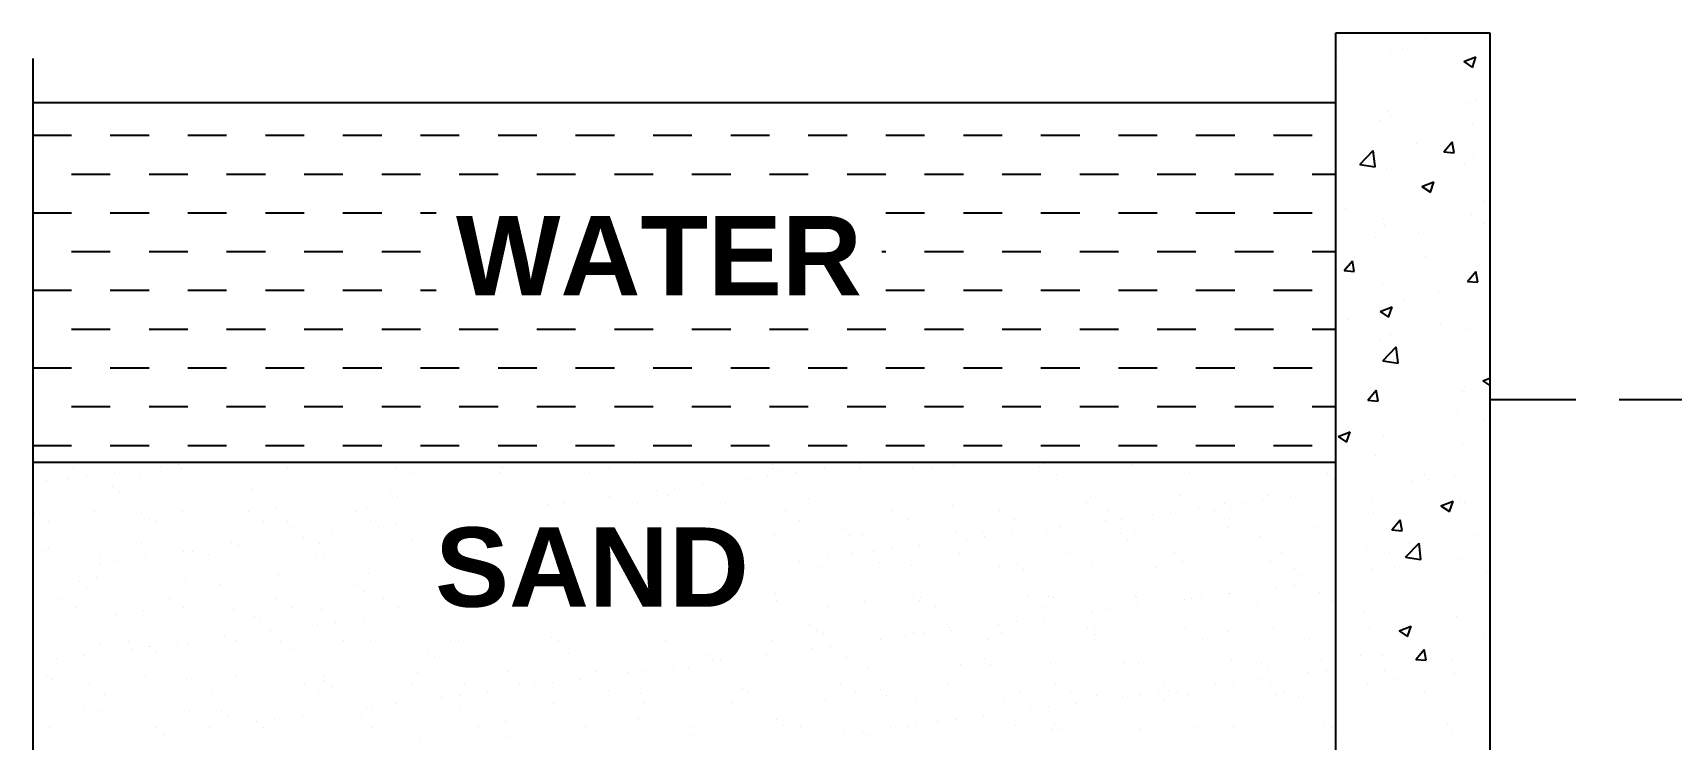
# Model space of a CAD drawing. Header units: metres. Extents: x 0 to 602, y 0 to 196.
# Drawn here: x 427.163 to 431.917, y 79.748 to 81.798 of the extents above; entities that cross this region are included whole.
import ezdxf

# ---------------------------------------------------------------- set-up
doc = ezdxf.new("R2010")
doc.units = ezdxf.units.M
doc.header["$MEASUREMENT"] = 0
doc.linetypes.add('HIDDEN', pattern=[0.375, 0.25, -0.125])
doc.styles.add('style BOLD', font='arialbd.ttf')

msp = doc.modelspace()

# ---------------------------------------------------------------- linework, layer by layer
at = {"linetype": 'Continuous'}
for p, q in [((430.9438, 77.9003), (430.9438, 81.7978)), ((430.9438, 81.7978), (431.3903, 81.7978)), ((431.204, 81.7817), (431.204, 81.7817)), ((431.3544, 81.769), (431.3544, 81.769)), ((431.3903, 81.7978), (431.3903, 77.9003)), ((427.1628, 81.7234), (427.1628, 77.9003)), ((430.949, 81.7274), (430.949, 81.7274)), ((431.1018, 81.737), (431.1018, 81.737)), ((431.1384, 81.7524), (431.1384, 81.7524)), ((431.315, 81.7141), (431.35, 81.7275)), ((431.3398, 81.6973), (431.35, 81.7275)), ((431.315, 81.7141), (431.3398, 81.6973)), ((427.1628, 81.5953), (430.9438, 81.5953)), ((431.3226, 81.5967), (431.3226, 81.5967)), ((431.3483, 81.6026), (431.3483, 81.6026)), ((431.0069, 81.5552), (431.0069, 81.5552)), ((431.0724, 81.543), (431.0724, 81.543)), ((431.0958, 81.5706), (431.0958, 81.5706)), ((431.1033, 81.5567), (431.1033, 81.5567)), ((431.3394, 81.5317), (431.3394, 81.5317)), ((427.1628, 81.5003), (427.2753, 81.5003)), ((427.3878, 81.5003), (427.5003, 81.5003)), ((427.6128, 81.5003), (427.7253, 81.5003)), ((427.8378, 81.5003), (427.9503, 81.5003)), ((428.0628, 81.5003), (428.1753, 81.5003)), ((428.2878, 81.5003), (428.4003, 81.5003)), ((428.5128, 81.5003), (428.6253, 81.5003)), ((428.7378, 81.5003), (428.8503, 81.5003)), ((428.9628, 81.5003), (429.0753, 81.5003)), ((429.1878, 81.5003), (429.3003, 81.5003)), ((429.4128, 81.5003), (429.5253, 81.5003)), ((429.6378, 81.5003), (429.7503, 81.5003)), ((429.8628, 81.5003), (429.9753, 81.5003)), ((430.0878, 81.5003), (430.2003, 81.5003)), ((430.3128, 81.5003), (430.4253, 81.5003)), ((430.5378, 81.5003), (430.6503, 81.5003)), ((430.7628, 81.5003), (430.8753, 81.5003)), ((431.2565, 81.4523), (431.2806, 81.4811)), ((431.2864, 81.4497), (431.2806, 81.4811)), ((431.0133, 81.4154), (431.0523, 81.456)), ((431.0578, 81.4085), (431.0523, 81.456)), ((431.1779, 81.4758), (431.1779, 81.4758)), ((431.2565, 81.4523), (431.2864, 81.4497)), ((431.3422, 81.4361), (431.3422, 81.4361)), ((427.1628, 81.3878), (427.1628, 81.3878)), ((427.2753, 81.3878), (427.3878, 81.3878)), ((427.5003, 81.3878), (427.6128, 81.3878)), ((427.7253, 81.3878), (427.8378, 81.3878)), ((427.9503, 81.3878), (428.0628, 81.3878)), ((428.1753, 81.3878), (428.2878, 81.3878)), ((428.4003, 81.3878), (428.5128, 81.3878)), ((428.6253, 81.3878), (428.7378, 81.3878)), ((428.8503, 81.3878), (428.9628, 81.3878)), ((429.0753, 81.3878), (429.1878, 81.3878)), ((429.3003, 81.3878), (429.4128, 81.3878)), ((429.5253, 81.3878), (429.6378, 81.3878)), ((429.7503, 81.3878), (429.8628, 81.3878)), ((429.9753, 81.3878), (430.0878, 81.3878)), ((430.2003, 81.3878), (430.3128, 81.3878)), ((430.4253, 81.3878), (430.5378, 81.3878)), ((430.6503, 81.3878), (430.7628, 81.3878)), ((430.8753, 81.3878), (430.9438, 81.3878)), ((431.0133, 81.4154), (431.0578, 81.4085)), ((431.0897, 81.4041), (431.0897, 81.4041)), ((431.1911, 81.3995), (431.1911, 81.3995)), ((431.3163, 81.416), (431.3163, 81.416)), ((431.1933, 81.3515), (431.2283, 81.3649)), ((431.1933, 81.3515), (431.2182, 81.3347)), ((431.2182, 81.3347), (431.2283, 81.3649)), ((431.3743, 81.3084), (431.3743, 81.3084)), ((427.1628, 81.2753), (427.2753, 81.2753)), ((427.3878, 81.2753), (427.5003, 81.2753)), ((427.6128, 81.2753), (427.7253, 81.2753)), ((427.8378, 81.2753), (427.9503, 81.2753)), ((428.0628, 81.2753), (428.1753, 81.2753)), ((428.2878, 81.2753), (428.3331, 81.2753)), ((429.6378, 81.2753), (429.7503, 81.2753)), ((429.8628, 81.2753), (429.9753, 81.2753)), ((430.0878, 81.2753), (430.2003, 81.2753)), ((430.3128, 81.2753), (430.4253, 81.2753)), ((430.5378, 81.2753), (430.6503, 81.2753)), ((430.7628, 81.2753), (430.8753, 81.2753)), ((430.973, 81.2889), (430.973, 81.2889)), ((431.0827, 81.2583), (431.0827, 81.2583)), ((431.2399, 81.2776), (431.2399, 81.2776)), ((431.3361, 81.2697), (431.3361, 81.2697)), ((431.3741, 81.2437), (431.3741, 81.2437)), ((431.0596, 81.2023), (431.0596, 81.2023)), ((431.0836, 81.2377), (431.0836, 81.2377)), ((431.1847, 81.2188), (431.1847, 81.2188)), ((427.2753, 81.1628), (427.3878, 81.1628)), ((427.5003, 81.1628), (427.6128, 81.1628)), ((427.7253, 81.1628), (427.8378, 81.1628)), ((427.9503, 81.1628), (428.0628, 81.1628)), ((428.1753, 81.1628), (428.2878, 81.1628)), ((429.626, 81.1628), (429.6378, 81.1628)), ((429.7503, 81.1628), (429.8628, 81.1628)), ((429.9753, 81.1628), (430.0878, 81.1628)), ((430.2003, 81.1628), (430.3128, 81.1628)), ((430.4253, 81.1628), (430.5378, 81.1628)), ((430.6503, 81.1628), (430.7628, 81.1628)), ((430.8753, 81.1628), (430.9438, 81.1628)), ((431.2025, 81.1485), (431.2025, 81.1485)), ((430.9673, 81.1076), (430.9914, 81.1363)), ((430.9673, 81.1076), (430.9971, 81.105)), ((430.9971, 81.105), (430.9914, 81.1363)), ((431.3259, 81.0762), (431.35, 81.105)), ((431.3301, 81.1032), (431.3301, 81.1032)), ((431.3558, 81.0736), (431.35, 81.105)), ((431.0775, 81.0712), (431.0775, 81.0712)), ((431.3259, 81.0762), (431.3558, 81.0736)), ((427.1628, 81.0503), (427.2753, 81.0503)), ((427.3878, 81.0503), (427.5003, 81.0503)), ((427.6128, 81.0503), (427.7253, 81.0503)), ((427.8378, 81.0503), (427.9503, 81.0503)), ((428.0628, 81.0503), (428.1753, 81.0503)), ((428.2878, 81.0503), (428.3331, 81.0503)), ((429.6378, 81.0503), (429.7503, 81.0503)), ((429.8628, 81.0503), (429.9753, 81.0503)), ((430.0878, 81.0503), (430.2003, 81.0503)), ((430.3128, 81.0503), (430.4253, 81.0503)), ((430.5378, 81.0503), (430.6503, 81.0503)), ((430.7628, 81.0503), (430.8753, 81.0503)), ((431.0532, 81.0216), (431.0532, 81.0216)), ((431.1425, 81.0221), (431.1425, 81.0221)), ((431.2426, 81.0465), (431.2426, 81.0465)), ((430.981, 80.9662), (430.981, 80.9662)), ((431.0717, 80.9889), (431.1067, 81.0024)), ((431.0717, 80.9889), (431.0965, 80.9722)), ((431.0965, 80.9722), (431.1067, 81.0024)), ((427.1628, 80.9378), (427.1628, 80.9378)), ((427.2753, 80.9378), (427.3878, 80.9378)), ((427.5003, 80.9378), (427.6128, 80.9378)), ((427.7253, 80.9378), (427.8378, 80.9378)), ((427.9503, 80.9378), (428.0628, 80.9378)), ((428.1753, 80.9378), (428.2878, 80.9378)), ((428.4003, 80.9378), (428.5128, 80.9378)), ((428.6253, 80.9378), (428.7378, 80.9378)), ((428.8503, 80.9378), (428.9628, 80.9378)), ((429.0753, 80.9378), (429.1878, 80.9378)), ((429.3003, 80.9378), (429.4128, 80.9378)), ((429.5253, 80.9378), (429.6378, 80.9378)), ((429.7503, 80.9378), (429.8628, 80.9378)), ((429.9753, 80.9378), (430.0878, 80.9378)), ((430.2003, 80.9378), (430.3128, 80.9378)), ((430.4253, 80.9378), (430.5378, 80.9378)), ((430.6503, 80.9378), (430.7628, 80.9378)), ((430.8753, 80.9378), (430.9438, 80.9378)), ((431.1019, 80.9235), (431.1019, 80.9235)), ((431.2479, 80.9549), (431.2479, 80.9549)), ((431.324, 80.9368), (431.324, 80.9368)), ((431.0714, 80.9048), (431.0714, 80.9048)), ((431.0796, 80.8456), (431.1186, 80.8861)), ((431.1241, 80.8387), (431.1186, 80.8861)), ((427.1628, 80.8253), (427.2753, 80.8253)), ((427.3878, 80.8253), (427.5003, 80.8253)), ((427.6128, 80.8253), (427.7253, 80.8253)), ((427.8378, 80.8253), (427.9503, 80.8253)), ((428.0628, 80.8253), (428.1753, 80.8253)), ((428.2878, 80.8253), (428.4003, 80.8253)), ((428.5128, 80.8253), (428.6253, 80.8253)), ((428.7378, 80.8253), (428.8503, 80.8253)), ((428.9628, 80.8253), (429.0753, 80.8253)), ((429.1878, 80.8253), (429.3003, 80.8253)), ((429.4128, 80.8253), (429.5253, 80.8253)), ((429.6378, 80.8253), (429.7503, 80.8253)), ((429.8628, 80.8253), (429.9753, 80.8253)), ((430.0878, 80.8253), (430.2003, 80.8253)), ((430.3128, 80.8253), (430.4253, 80.8253)), ((430.5378, 80.8253), (430.6503, 80.8253)), ((430.7628, 80.8253), (430.8753, 80.8253)), ((431.0796, 80.8456), (431.1241, 80.8387)), ((431.111, 80.8493), (431.111, 80.8493)), ((431.043, 80.7679), (431.043, 80.7679)), ((431.3179, 80.7704), (431.3179, 80.7704)), ((431.3701, 80.7876), (431.3903, 80.7954)), ((431.3701, 80.7876), (431.3903, 80.774)), ((431.0366, 80.7315), (431.0607, 80.7602)), ((431.0366, 80.7315), (431.0665, 80.7289)), ((431.0665, 80.7289), (431.0607, 80.7602)), ((431.0654, 80.7383), (431.0654, 80.7383)), ((431.3099, 80.7566), (431.3099, 80.7566)), ((427.2753, 80.7128), (427.3878, 80.7128)), ((427.5003, 80.7128), (427.6128, 80.7128)), ((427.7253, 80.7128), (427.8378, 80.7128)), ((427.9503, 80.7128), (428.0628, 80.7128)), ((428.1753, 80.7128), (428.2878, 80.7128)), ((428.4003, 80.7128), (428.5128, 80.7128)), ((428.6253, 80.7128), (428.7378, 80.7128)), ((428.8503, 80.7128), (428.9628, 80.7128)), ((429.0753, 80.7128), (429.1878, 80.7128)), ((429.3003, 80.7128), (429.4128, 80.7128)), ((429.5253, 80.7128), (429.6378, 80.7128)), ((429.7503, 80.7128), (429.8628, 80.7128)), ((429.9753, 80.7128), (430.0878, 80.7128)), ((430.2003, 80.7128), (430.3128, 80.7128)), ((430.4253, 80.7128), (430.5378, 80.7128)), ((430.6503, 80.7128), (430.7628, 80.7128)), ((430.8753, 80.7128), (430.9438, 80.7128)), ((431.2953, 80.6937), (431.2953, 80.6937)), ((431.3728, 80.6752), (431.3728, 80.6752)), ((430.95, 80.6264), (430.985, 80.6398)), ((430.95, 80.6264), (430.9749, 80.6096)), ((430.9749, 80.6096), (430.985, 80.6398)), ((430.9795, 80.6521), (430.9795, 80.6521)), ((431.0812, 80.6252), (431.0812, 80.6252)), ((427.1628, 80.6003), (427.2753, 80.6003)), ((427.3878, 80.6003), (427.5003, 80.6003)), ((427.6128, 80.6003), (427.7253, 80.6003)), ((427.8378, 80.6003), (427.9503, 80.6003)), ((428.0628, 80.6003), (428.1753, 80.6003)), ((428.2878, 80.6003), (428.4003, 80.6003)), ((428.5128, 80.6003), (428.6253, 80.6003)), ((428.7378, 80.6003), (428.8503, 80.6003)), ((428.9628, 80.6003), (429.0753, 80.6003)), ((429.1878, 80.6003), (429.3003, 80.6003)), ((429.4128, 80.6003), (429.5253, 80.6003)), ((429.6378, 80.6003), (429.7503, 80.6003)), ((429.8628, 80.6003), (429.9753, 80.6003)), ((430.0878, 80.6003), (430.2003, 80.6003)), ((430.3128, 80.6003), (430.4253, 80.6003)), ((430.5378, 80.6003), (430.6503, 80.6003)), ((430.7628, 80.6003), (430.8753, 80.6003)), ((431.3118, 80.6039), (431.3118, 80.6039)), ((427.1628, 80.5515), (430.9438, 80.5515)), ((427.2796, 80.5329), (427.2796, 80.5329)), ((427.5346, 80.5384), (427.5346, 80.5384)), ((427.5867, 80.5453), (427.5867, 80.5453)), ((427.5911, 80.5335), (427.5911, 80.5335)), ((427.7141, 80.5515), (427.7141, 80.5515)), ((427.9025, 80.5341), (427.9025, 80.5341)), ((428.2139, 80.5346), (428.2139, 80.5346)), ((428.5203, 80.5392), (428.5203, 80.5392)), ((428.5253, 80.5352), (428.5253, 80.5352)), ((428.8367, 80.5358), (428.8367, 80.5358)), ((428.9079, 80.5472), (428.9079, 80.5472)), ((429.0469, 80.5311), (429.0469, 80.5311)), ((429.1481, 80.5363), (429.1481, 80.5363)), ((429.3081, 80.5438), (429.3081, 80.5438)), ((429.3087, 80.5345), (429.3087, 80.5345)), ((429.4595, 80.5369), (429.4595, 80.5369)), ((429.5111, 80.5397), (429.5111, 80.5397)), ((429.5631, 80.5466), (429.5631, 80.5466)), ((429.5645, 80.5332), (429.5645, 80.5332)), ((429.7141, 80.535), (429.7141, 80.535)), ((429.771, 80.5375), (429.771, 80.5375)), ((429.8346, 80.543), (429.8346, 80.543)), ((430.0824, 80.538), (430.0824, 80.538)), ((430.0963, 80.5463), (430.0963, 80.5463)), ((430.1143, 80.5315), (430.1143, 80.5315)), ((430.3521, 80.5451), (430.3521, 80.5451)), ((430.3938, 80.5386), (430.3938, 80.5386)), ((430.7052, 80.5392), (430.7052, 80.5392)), ((431.0593, 80.5719), (431.0593, 80.5719)), ((427.2015, 80.4977), (427.2015, 80.4977)), ((427.2655, 80.503), (427.2655, 80.503)), ((427.3175, 80.5098), (427.3175, 80.5098)), ((427.3988, 80.5205), (427.3988, 80.5205)), ((427.4716, 80.5074), (427.4716, 80.5074)), ((427.7334, 80.5108), (427.7334, 80.5108)), ((427.9892, 80.5096), (427.9892, 80.5096)), ((428.2593, 80.5193), (428.2593, 80.5193)), ((428.521, 80.5226), (428.521, 80.5226)), ((428.7768, 80.5214), (428.7768, 80.5214)), ((429.1061, 80.4864), (429.1061, 80.4864)), ((429.2419, 80.5043), (429.2419, 80.5043)), ((429.294, 80.5111), (429.294, 80.5111)), ((429.3265, 80.5269), (429.3265, 80.5269)), ((429.3753, 80.5218), (429.3753, 80.5218)), ((430.1327, 80.5146), (430.1327, 80.5146)), ((430.5203, 80.5227), (430.5203, 80.5227)), ((430.9204, 80.5192), (430.9204, 80.5192)), ((430.9389, 80.5024), (430.9389, 80.5024)), ((430.9457, 80.5124), (430.9457, 80.5124)), ((431.1637, 80.4965), (431.1637, 80.4965)), ((431.201, 80.5154), (431.201, 80.5154)), ((431.2126, 80.5012), (431.2126, 80.5012)), ((431.2889, 80.513), (431.2889, 80.513)), ((427.3951, 80.4806), (427.3951, 80.4806)), ((427.4135, 80.4637), (427.4135, 80.4637)), ((427.8011, 80.4718), (427.8011, 80.4718)), ((428.2013, 80.4683), (428.2013, 80.4683)), ((428.2197, 80.4514), (428.2197, 80.4514)), ((428.6073, 80.4595), (428.6073, 80.4595)), ((428.7556, 80.4402), (428.7556, 80.4402)), ((428.8369, 80.451), (428.8369, 80.451)), ((428.9727, 80.4688), (428.9727, 80.4688)), ((429.0075, 80.456), (429.0075, 80.456)), ((429.0248, 80.4757), (429.0248, 80.4757)), ((429.0259, 80.4391), (429.0259, 80.4391)), ((429.4135, 80.4472), (429.4135, 80.4472)), ((429.4439, 80.4407), (429.4439, 80.4407)), ((429.7056, 80.4441), (429.7056, 80.4441)), ((429.8136, 80.4438), (429.8136, 80.4438)), ((429.9615, 80.4428), (429.9615, 80.4428)), ((430.2315, 80.4526), (430.2315, 80.4526)), ((430.4933, 80.4559), (430.4933, 80.4559)), ((430.732, 80.4415), (430.732, 80.4415)), ((430.7491, 80.4547), (430.7491, 80.4547)), ((430.8133, 80.4522), (430.8133, 80.4522)), ((431.0511, 80.4453), (431.0511, 80.4453)), ((431.2484, 80.425), (431.2835, 80.4385)), ((431.2733, 80.4083), (431.2835, 80.4385)), ((431.3057, 80.4375), (431.3057, 80.4375)), ((427.1664, 80.4061), (427.1664, 80.4061)), ((427.3427, 80.4085), (427.3427, 80.4085)), ((427.4778, 80.4067), (427.4778, 80.4067)), ((427.5985, 80.4073), (427.5985, 80.4073)), ((427.7893, 80.4072), (427.7893, 80.4072)), ((427.8686, 80.417), (427.8686, 80.417)), ((428.1007, 80.4078), (428.1007, 80.4078)), ((428.1303, 80.4204), (428.1303, 80.4204)), ((428.6562, 80.4289), (428.6562, 80.4289)), ((428.7036, 80.4334), (428.7036, 80.4334)), ((428.918, 80.4322), (428.918, 80.4322)), ((429.1738, 80.431), (429.1738, 80.431)), ((429.3463, 80.4101), (429.3463, 80.4101)), ((429.6577, 80.4106), (429.6577, 80.4106)), ((429.8321, 80.4269), (429.8321, 80.4269)), ((429.9691, 80.4112), (429.9691, 80.4112)), ((430.2197, 80.4349), (430.2197, 80.4349)), ((430.2806, 80.4118), (430.2806, 80.4118)), ((430.4108, 80.3992), (430.4108, 80.3992)), ((430.4629, 80.4061), (430.4629, 80.4061)), ((430.5442, 80.4168), (430.5442, 80.4168)), ((430.592, 80.4123), (430.592, 80.4123)), ((430.6198, 80.4315), (430.6198, 80.4315)), ((430.6383, 80.4146), (430.6383, 80.4146)), ((430.68, 80.4347), (430.68, 80.4347)), ((430.9034, 80.4129), (430.9034, 80.4129)), ((431.0532, 80.4054), (431.0532, 80.4054)), ((431.2484, 80.425), (431.2733, 80.4083)), ((431.318, 80.434), (431.318, 80.434)), ((427.2086, 80.3793), (427.2086, 80.3793)), ((427.5005, 80.384), (427.5005, 80.384)), ((427.52, 80.3798), (427.52, 80.3798)), ((427.8314, 80.3804), (427.8314, 80.3804)), ((427.9007, 80.3806), (427.9007, 80.3806)), ((427.9191, 80.3637), (427.9191, 80.3637)), ((428.0294, 80.3446), (428.0294, 80.3446)), ((428.1428, 80.3809), (428.1428, 80.3809)), ((428.1652, 80.3625), (428.1652, 80.3625)), ((428.2173, 80.3694), (428.2173, 80.3694)), ((429.315, 80.3418), (429.315, 80.3418)), ((429.3885, 80.3832), (429.3885, 80.3832)), ((429.513, 80.356), (429.513, 80.356)), ((429.5708, 80.3406), (429.5708, 80.3406)), ((429.6999, 80.3838), (429.6999, 80.3838)), ((429.8409, 80.3503), (429.8409, 80.3503)), ((429.9191, 80.3472), (429.9191, 80.3472)), ((430.0058, 80.3459), (430.0058, 80.3459)), ((430.0113, 80.3843), (430.0113, 80.3843)), ((430.1026, 80.3536), (430.1026, 80.3536)), ((430.1416, 80.3638), (430.1416, 80.3638)), ((430.1937, 80.3707), (430.1937, 80.3707)), ((430.275, 80.3814), (430.275, 80.3814)), ((430.3192, 80.3437), (430.3192, 80.3437)), ((430.3227, 80.3849), (430.3227, 80.3849)), ((430.3584, 80.3524), (430.3584, 80.3524)), ((430.6285, 80.3621), (430.6285, 80.3621)), ((430.6341, 80.3855), (430.6341, 80.3855)), ((430.8903, 80.3655), (430.8903, 80.3655)), ((431.106, 80.3554), (431.1301, 80.3841)), ((431.106, 80.3554), (431.1359, 80.3528)), ((431.1359, 80.3528), (431.1301, 80.3841)), ((431.3467, 80.3407), (431.3467, 80.3407)), ((427.1999, 80.2962), (427.1999, 80.2962)), ((427.2078, 80.305), (427.2078, 80.305)), ((427.4779, 80.3148), (427.4779, 80.3148)), ((427.6, 80.2928), (427.6, 80.2928)), ((427.6789, 80.2985), (427.6789, 80.2985)), ((427.7397, 80.3181), (427.7397, 80.3181)), ((427.7602, 80.3092), (427.7602, 80.3092)), ((427.896, 80.3271), (427.896, 80.3271)), ((427.9481, 80.3339), (427.9481, 80.3339)), ((427.9955, 80.3169), (427.9955, 80.3169)), ((428.2656, 80.3266), (428.2656, 80.3266)), ((429.5315, 80.3391), (429.5315, 80.3391)), ((429.6033, 80.2929), (429.6033, 80.2929)), ((429.6553, 80.2998), (429.6553, 80.2998)), ((429.7366, 80.3105), (429.7366, 80.3105)), ((429.8725, 80.3284), (429.8725, 80.3284)), ((429.9245, 80.3352), (429.9245, 80.3352)), ((430.3377, 80.3268), (430.3377, 80.3268)), ((430.7253, 80.3349), (430.7253, 80.3349)), ((431.0322, 80.2993), (431.0322, 80.2993)), ((431.1459, 80.2757), (431.1849, 80.3163)), ((431.1574, 80.3158), (431.1574, 80.3158)), ((431.1904, 80.2688), (431.1849, 80.3163)), ((427.3577, 80.2562), (427.3577, 80.2562)), ((427.3604, 80.2825), (427.3604, 80.2825)), ((427.4097, 80.2631), (427.4097, 80.2631)), ((427.491, 80.2738), (427.491, 80.2738)), ((427.6185, 80.2759), (427.6185, 80.2759)), ((427.6268, 80.2916), (427.6268, 80.2916)), ((427.6718, 80.2831), (427.6718, 80.2831)), ((427.9832, 80.2837), (427.9832, 80.2837)), ((428.0061, 80.2839), (428.0061, 80.2839)), ((429.3341, 80.2575), (429.3341, 80.2575)), ((429.3862, 80.2643), (429.3862, 80.2643)), ((429.4502, 80.248), (429.4502, 80.248)), ((429.4675, 80.275), (429.4675, 80.275)), ((429.5403, 80.2865), (429.5403, 80.2865)), ((429.6185, 80.2594), (429.6185, 80.2594)), ((429.7119, 80.2514), (429.7119, 80.2514)), ((429.8517, 80.2871), (429.8517, 80.2871)), ((429.9678, 80.2501), (429.9678, 80.2501)), ((430.0186, 80.2559), (430.0186, 80.2559)), ((430.1631, 80.2876), (430.1631, 80.2876)), ((430.2378, 80.2599), (430.2378, 80.2599)), ((430.4246, 80.2471), (430.4246, 80.2471)), ((430.4745, 80.2882), (430.4745, 80.2882)), ((430.4996, 80.2632), (430.4996, 80.2632)), ((430.7554, 80.262), (430.7554, 80.262)), ((430.786, 80.2888), (430.786, 80.2888)), ((431.1004, 80.2904), (431.1004, 80.2904)), ((431.1131, 80.247), (431.1131, 80.247)), ((431.1459, 80.2757), (431.1904, 80.2688)), ((431.2997, 80.271), (431.2997, 80.271)), ((427.2218, 80.2383), (427.2218, 80.2383)), ((427.2994, 80.205), (427.2994, 80.205)), ((427.349, 80.2158), (427.349, 80.2158)), ((427.6048, 80.2146), (427.6048, 80.2146)), ((427.8749, 80.2243), (427.8749, 80.2243)), ((428.1366, 80.2277), (428.1366, 80.2277)), ((430.037, 80.2391), (430.037, 80.2391)), ((430.8248, 80.2437), (430.8248, 80.2437)), ((430.8432, 80.2268), (430.8432, 80.2268)), ((430.9055, 80.2055), (430.9055, 80.2055)), ((431.0471, 80.239), (431.0471, 80.239)), ((431.38, 80.2357), (431.38, 80.2357)), ((427.2472, 80.1557), (427.2472, 80.1557)), ((427.3179, 80.1881), (427.3179, 80.1881)), ((427.5586, 80.1563), (427.5586, 80.1563)), ((427.7055, 80.1962), (427.7055, 80.1962)), ((427.87, 80.1568), (427.87, 80.1568)), ((428.1056, 80.1927), (428.1056, 80.1927)), ((428.124, 80.1758), (428.124, 80.1758)), ((428.1814, 80.1574), (428.1814, 80.1574)), ((429.3178, 80.1716), (429.3178, 80.1716)), ((429.4271, 80.1597), (429.4271, 80.1597)), ((429.718, 80.1682), (429.718, 80.1682)), ((429.7364, 80.1513), (429.7364, 80.1513)), ((429.7385, 80.1602), (429.7385, 80.1602)), ((429.8472, 80.1576), (429.8472, 80.1576)), ((430.0499, 80.1608), (430.0499, 80.1608)), ((430.1089, 80.161), (430.1089, 80.161)), ((430.124, 80.1593), (430.124, 80.1593)), ((430.3613, 80.1614), (430.3613, 80.1614)), ((430.3647, 80.1597), (430.3647, 80.1597)), ((430.503, 80.1525), (430.503, 80.1525)), ((430.5242, 80.1559), (430.5242, 80.1559)), ((430.5551, 80.1593), (430.5551, 80.1593)), ((430.6348, 80.1695), (430.6348, 80.1695)), ((430.6364, 80.17), (430.6364, 80.17)), ((430.6727, 80.1619), (430.6727, 80.1619)), ((430.7722, 80.1879), (430.7722, 80.1879)), ((430.8242, 80.1948), (430.8242, 80.1948)), ((430.8966, 80.1728), (430.8966, 80.1728)), ((427.2141, 80.1124), (427.2141, 80.1124)), ((427.2894, 80.1288), (427.2894, 80.1288)), ((427.4049, 80.1084), (427.4049, 80.1084)), ((427.4842, 80.1221), (427.4842, 80.1221)), ((427.6008, 80.1294), (427.6008, 80.1294)), ((427.746, 80.1254), (427.746, 80.1254)), ((427.805, 80.105), (427.805, 80.105)), ((427.9122, 80.13), (427.9122, 80.13)), ((428.0018, 80.1242), (428.0018, 80.1242)), ((428.2236, 80.1305), (428.2236, 80.1305)), ((428.2574, 80.1157), (428.2574, 80.1157)), ((429.3213, 80.1491), (429.3213, 80.1491)), ((429.4693, 80.1328), (429.4693, 80.1328)), ((429.5771, 80.1479), (429.5771, 80.1479)), ((429.7807, 80.1334), (429.7807, 80.1334)), ((430.0921, 80.1339), (430.0921, 80.1339)), ((430.2338, 80.117), (430.2338, 80.117)), ((430.2859, 80.1239), (430.2859, 80.1239)), ((430.3672, 80.1346), (430.3672, 80.1346)), ((430.4035, 80.1345), (430.4035, 80.1345)), ((430.5426, 80.139), (430.5426, 80.139)), ((430.7149, 80.1351), (430.7149, 80.1351)), ((430.9302, 80.1471), (430.9302, 80.1471)), ((431.0258, 80.1185), (431.0258, 80.1185)), ((431.2152, 80.1435), (431.2152, 80.1435)), ((431.2936, 80.1046), (431.2936, 80.1046)), ((427.8234, 80.0881), (427.8234, 80.0881)), ((427.8524, 80.0624), (427.8524, 80.0624)), ((427.9882, 80.0803), (427.9882, 80.0803)), ((428.0403, 80.0872), (428.0403, 80.0872)), ((428.1216, 80.0979), (428.1216, 80.0979)), ((428.211, 80.0961), (428.211, 80.0961)), ((429.4174, 80.0804), (429.4174, 80.0804)), ((429.4358, 80.0635), (429.4358, 80.0635)), ((429.4565, 80.0554), (429.4565, 80.0554)), ((429.7182, 80.0587), (429.7182, 80.0587)), ((429.8234, 80.0716), (429.8234, 80.0716)), ((429.8288, 80.0637), (429.8288, 80.0637)), ((429.9647, 80.0816), (429.9647, 80.0816)), ((429.9741, 80.0575), (429.9741, 80.0575)), ((430.0167, 80.0884), (430.0167, 80.0884)), ((430.098, 80.0991), (430.098, 80.0991)), ((430.2236, 80.0681), (430.2236, 80.0681)), ((430.2441, 80.0672), (430.2441, 80.0672)), ((430.5059, 80.0705), (430.5059, 80.0705)), ((430.6296, 80.0593), (430.6296, 80.0593)), ((430.7617, 80.0693), (430.7617, 80.0693)), ((431.041, 80.0726), (431.041, 80.0726)), ((431.1268, 80.0625), (431.1618, 80.0759)), ((431.1268, 80.0625), (431.1517, 80.0457)), ((431.1517, 80.0457), (431.1618, 80.0759)), ((427.3553, 80.0232), (427.3553, 80.0232)), ((427.4412, 80.0321), (427.4412, 80.0321)), ((427.4499, 80.0094), (427.4499, 80.0094)), ((427.5019, 80.0163), (427.5019, 80.0163)), ((427.5044, 80.0172), (427.5044, 80.0172)), ((427.5832, 80.027), (427.5832, 80.027)), ((427.6111, 80.0219), (427.6111, 80.0219)), ((427.719, 80.0449), (427.719, 80.0449)), ((427.7526, 80.0327), (427.7526, 80.0327)), ((427.7711, 80.0517), (427.7711, 80.0517)), ((427.8812, 80.0317), (427.8812, 80.0317)), ((427.9104, 80.0084), (427.9104, 80.0084)), ((428.064, 80.0333), (428.064, 80.0333)), ((428.1429, 80.035), (428.1429, 80.035)), ((428.3754, 80.0338), (428.3754, 80.0338)), ((428.3987, 80.0338), (428.3987, 80.0338)), ((428.6688, 80.0435), (428.6688, 80.0435)), ((428.6868, 80.0344), (428.6868, 80.0344)), ((428.9306, 80.0468), (428.9306, 80.0468)), ((428.9982, 80.035), (428.9982, 80.035)), ((429.1864, 80.0456), (429.1864, 80.0456)), ((429.3096, 80.0355), (429.3096, 80.0355)), ((429.4263, 80.0107), (429.4263, 80.0107)), ((429.4784, 80.0176), (429.4784, 80.0176)), ((429.5597, 80.0283), (429.5597, 80.0283)), ((429.6211, 80.0361), (429.6211, 80.0361)), ((429.6955, 80.0462), (429.6955, 80.0462)), ((429.7475, 80.053), (429.7475, 80.053)), ((429.9325, 80.0367), (429.9325, 80.0367)), ((430.242, 80.0512), (430.242, 80.0512)), ((430.2439, 80.0372), (430.2439, 80.0372)), ((430.5553, 80.0378), (430.5553, 80.0378)), ((430.8667, 80.0384), (430.8667, 80.0384)), ((431.1754, 79.9793), (431.1995, 80.0081)), ((431.2053, 79.9767), (431.1995, 80.0081)), ((431.3713, 80.0421), (431.3713, 80.0421)), ((427.1807, 79.974), (427.1807, 79.974)), ((427.2327, 79.9808), (427.2327, 79.9808)), ((427.314, 79.9915), (427.314, 79.9915)), ((427.5228, 80.0003), (427.5228, 80.0003)), ((428.3106, 80.0049), (428.3106, 80.0049)), ((428.329, 79.988), (428.329, 79.988)), ((428.7166, 79.9961), (428.7166, 79.9961)), ((429.1168, 79.9926), (429.1168, 79.9926)), ((429.1352, 79.9758), (429.1352, 79.9758)), ((429.1571, 79.9753), (429.1571, 79.9753)), ((429.2092, 79.9821), (429.2092, 79.9821)), ((429.2905, 79.9928), (429.2905, 79.9928)), ((429.5228, 79.9838), (429.5228, 79.9838)), ((429.8535, 79.9649), (429.8535, 79.9649)), ((429.923, 79.9804), (429.923, 79.9804)), ((429.9414, 79.9635), (429.9414, 79.9635)), ((430.1152, 79.9683), (430.1152, 79.9683)), ((430.329, 79.9715), (430.329, 79.9715)), ((430.371, 79.967), (430.371, 79.967)), ((430.6411, 79.9768), (430.6411, 79.9768)), ((430.7291, 79.9681), (430.7291, 79.9681)), ((430.9029, 79.9801), (430.9029, 79.9801)), ((431.0157, 79.9915), (431.0157, 79.9915)), ((431.0797, 79.992), (431.0797, 79.992)), ((431.1754, 79.9793), (431.2053, 79.9767)), ((431.2826, 79.9802), (431.2826, 79.9802)), ((427.2038, 79.9294), (427.2038, 79.9294)), ((427.2204, 79.9197), (427.2204, 79.9197)), ((427.2222, 79.9125), (427.2222, 79.9125)), ((427.4905, 79.9294), (427.4905, 79.9294)), ((427.6098, 79.9206), (427.6098, 79.9206)), ((427.7523, 79.9327), (427.7523, 79.9327)), ((428.0081, 79.9315), (428.0081, 79.9315)), ((428.01, 79.9172), (428.01, 79.9172)), ((428.2782, 79.9412), (428.2782, 79.9412)), ((428.5399, 79.9446), (428.5399, 79.9446)), ((428.7521, 79.922), (428.7521, 79.922)), ((428.7957, 79.9434), (428.7957, 79.9434)), ((428.888, 79.9398), (428.888, 79.9398)), ((428.94, 79.9467), (428.94, 79.9467)), ((429.0213, 79.9574), (429.0213, 79.9574)), ((429.0658, 79.9531), (429.0658, 79.9531)), ((429.3276, 79.9564), (429.3276, 79.9564)), ((429.5834, 79.9552), (429.5834, 79.9552)), ((430.6473, 79.9125), (430.6473, 79.9125)), ((430.7286, 79.9232), (430.7286, 79.9232)), ((430.7476, 79.9512), (430.7476, 79.9512)), ((430.8644, 79.9411), (430.8644, 79.9411)), ((430.9164, 79.948), (430.9164, 79.948)), ((431.0837, 79.9463), (431.0837, 79.9463)), ((431.1212, 79.9243), (431.1212, 79.9243)), ((431.2875, 79.9381), (431.2875, 79.9381)), ((431.3881, 79.9131), (431.3881, 79.9131)), ((427.3279, 79.9053), (427.3279, 79.9053)), ((427.3701, 79.8784), (427.3701, 79.8784)), ((427.6394, 79.9059), (427.6394, 79.9059)), ((427.6815, 79.879), (427.6815, 79.879)), ((427.9508, 79.9064), (427.9508, 79.9064)), ((427.9929, 79.8796), (427.9929, 79.8796)), ((428.0284, 79.9003), (428.0284, 79.9003)), ((428.2622, 79.907), (428.2622, 79.907)), ((428.3044, 79.8801), (428.3044, 79.8801)), ((428.3496, 79.869), (428.3496, 79.869)), ((428.4017, 79.8758), (428.4017, 79.8758)), ((428.416, 79.9083), (428.416, 79.9083)), ((428.4829, 79.8865), (428.4829, 79.8865)), ((428.5736, 79.9076), (428.5736, 79.9076)), ((428.6158, 79.8807), (428.6158, 79.8807)), ((428.6188, 79.9044), (428.6188, 79.9044)), ((428.6708, 79.9113), (428.6708, 79.9113)), ((428.8162, 79.9049), (428.8162, 79.9049)), ((428.8346, 79.888), (428.8346, 79.888)), ((428.885, 79.9081), (428.885, 79.9081)), ((428.9272, 79.8813), (428.9272, 79.8813)), ((429.1964, 79.9087), (429.1964, 79.9087)), ((429.2222, 79.896), (429.2222, 79.896)), ((429.2386, 79.8818), (429.2386, 79.8818)), ((429.5078, 79.9093), (429.5078, 79.9093)), ((429.55, 79.8824), (429.55, 79.8824)), ((429.6223, 79.8926), (429.6223, 79.8926)), ((429.6408, 79.8757), (429.6408, 79.8757)), ((429.7245, 79.866), (429.7245, 79.866)), ((429.8193, 79.9098), (429.8193, 79.9098)), ((429.8614, 79.883), (429.8614, 79.883)), ((429.9804, 79.8648), (429.9804, 79.8648)), ((430.0284, 79.8838), (430.0284, 79.8838)), ((430.1307, 79.9104), (430.1307, 79.9104)), ((430.1728, 79.8835), (430.1728, 79.8835)), ((430.2504, 79.8745), (430.2504, 79.8745)), ((430.326, 79.8703), (430.326, 79.8703)), ((430.3781, 79.8771), (430.3781, 79.8771)), ((430.4285, 79.8803), (430.4285, 79.8803)), ((430.4421, 79.911), (430.4421, 79.911)), ((430.4594, 79.8878), (430.4594, 79.8878)), ((430.4843, 79.8841), (430.4843, 79.8841)), ((430.5122, 79.8778), (430.5122, 79.8778)), ((430.5952, 79.9057), (430.5952, 79.9057)), ((430.7535, 79.9115), (430.7535, 79.9115)), ((430.768, 79.8766), (430.768, 79.8766)), ((430.7957, 79.8847), (430.7957, 79.8847)), ((430.8346, 79.8715), (430.8346, 79.8715)), ((431.035, 79.9061), (431.035, 79.9061)), ((431.1996, 79.8823), (431.1996, 79.8823)), ((427.3092, 79.8328), (427.3092, 79.8328)), ((427.3616, 79.8305), (427.3616, 79.8305)), ((427.6174, 79.8293), (427.6174, 79.8293)), ((427.7094, 79.8294), (427.7094, 79.8294)), ((427.8875, 79.839), (427.8875, 79.839)), ((428.0804, 79.8335), (428.0804, 79.8335)), ((428.1154, 79.8205), (428.1154, 79.8205)), ((428.1325, 79.8404), (428.1325, 79.8404)), ((428.1492, 79.8423), (428.1492, 79.8423)), ((428.2138, 79.8511), (428.2138, 79.8511)), ((428.405, 79.8411), (428.405, 79.8411)), ((428.5155, 79.8171), (428.5155, 79.8171)), ((428.6751, 79.8508), (428.6751, 79.8508)), ((428.9369, 79.8542), (428.9369, 79.8542)), ((429.1927, 79.8529), (429.1927, 79.8529)), ((429.4628, 79.8627), (429.4628, 79.8627)), ((430.0569, 79.8348), (430.0569, 79.8348)), ((430.1089, 79.8417), (430.1089, 79.8417)), ((430.1902, 79.8524), (430.1902, 79.8524)), ((430.447, 79.8634), (430.447, 79.8634)), ((427.2105, 79.7812), (427.2105, 79.7812)), ((427.5219, 79.7817), (427.5219, 79.7817)), ((427.5941, 79.7695), (427.5941, 79.7695)), ((427.6754, 79.7802), (427.6754, 79.7802)), ((427.7278, 79.8125), (427.7278, 79.8125)), ((427.8112, 79.7981), (427.8112, 79.7981)), ((427.8333, 79.7823), (427.8333, 79.7823)), ((427.8633, 79.8049), (427.8633, 79.8049)), ((427.9446, 79.8156), (427.9446, 79.8156)), ((428.1448, 79.7828), (428.1448, 79.7828)), ((428.4562, 79.7834), (428.4562, 79.7834)), ((428.534, 79.8002), (428.534, 79.8002)), ((428.7676, 79.784), (428.7676, 79.784)), ((428.9216, 79.8083), (428.9216, 79.8083)), ((429.079, 79.7845), (429.079, 79.7845)), ((429.3217, 79.8048), (429.3217, 79.8048)), ((429.3402, 79.7879), (429.3402, 79.7879)), ((429.3904, 79.7851), (429.3904, 79.7851)), ((429.5706, 79.7708), (429.5706, 79.7708)), ((429.6519, 79.7815), (429.6519, 79.7815)), ((429.7018, 79.7857), (429.7018, 79.7857)), ((429.7278, 79.796), (429.7278, 79.796)), ((429.7877, 79.7994), (429.7877, 79.7994)), ((429.8397, 79.8062), (429.8397, 79.8062)), ((429.8598, 79.7722), (429.8598, 79.7722)), ((429.921, 79.8169), (429.921, 79.8169)), ((430.0132, 79.7862), (430.0132, 79.7862)), ((430.1215, 79.7756), (430.1215, 79.7756)), ((430.1279, 79.7926), (430.1279, 79.7926)), ((430.1464, 79.7757), (430.1464, 79.7757)), ((430.3247, 79.7868), (430.3247, 79.7868)), ((430.3773, 79.7744), (430.3773, 79.7744)), ((430.534, 79.7837), (430.534, 79.7837)), ((430.6361, 79.7874), (430.6361, 79.7874)), ((430.6474, 79.7841), (430.6474, 79.7841)), ((430.9092, 79.7874), (430.9092, 79.7874)), ((430.9341, 79.7803), (430.9341, 79.7803)), ((431.2679, 79.7906), (431.2679, 79.7906)), ((431.2814, 79.7717), (431.2814, 79.7717)), ((427.5421, 79.7627), (427.5421, 79.7627)), ((428.2845, 79.7486), (428.2845, 79.7486)), ((428.5462, 79.7519), (428.5462, 79.7519)), ((428.802, 79.7507), (428.802, 79.7507)), ((429.0721, 79.7604), (429.0721, 79.7604)), ((429.3339, 79.7637), (429.3339, 79.7637)), ((429.5185, 79.7639), (429.5185, 79.7639)), ((429.5897, 79.7625), (429.5897, 79.7625)), ((430.9521, 79.7491), (430.9521, 79.7491))]:
    msp.add_line(p, q, dxfattribs=at)
at = {"linetype": 'HIDDEN'}
msp.add_line((431.3903, 80.7336), (433.951, 80.7336), dxfattribs=at)

# ---------------------------------------------------------------- texts
at = {"linetype": 'Continuous', "style": 'style BOLD'}
for s, p in [('WATER', (428.3906, 81.0361)), ('SAND', (428.3303, 80.1322))]:
    msp.add_text(s, height=0.23, dxfattribs=at).set_placement(p)

doc.saveas('drawing.dxf')
